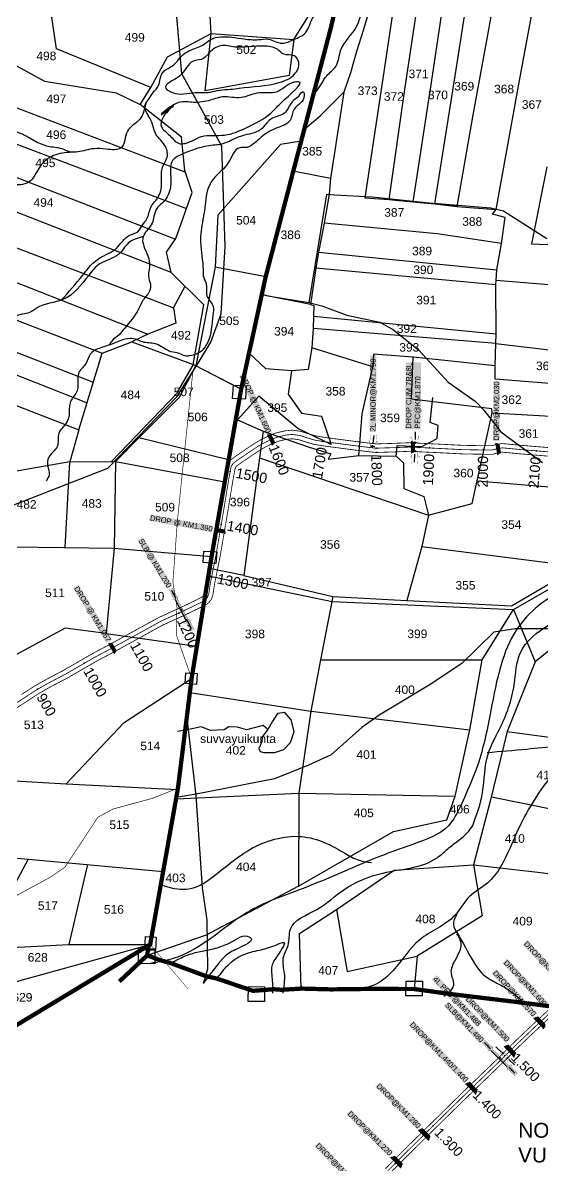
# Model space of a CAD drawing. Header units: inches. Extents: x 201585 to 225365, y 1598878 to 1613111.
# Drawn here: x 204863 to 205832, y 1600021 to 1602153 of the extents above; entities that cross this region are included whole.
import ezdxf
from ezdxf.enums import TextEntityAlignment as Align

# ---------------------------------------------------------------- set-up
doc = ezdxf.new("R2010")
doc.units = ezdxf.units.IN
doc.header["$LTSCALE"] = 15
doc.header["$MEASUREMENT"] = 0
for name, pattern in [('ACAD_ISO02W100', [15, 12, -3]), ('DASHED2', [0.375, 0.25, -0.125]), ('HIDDEN2', [0.1875, 0.125, -0.0625])]:
    doc.linetypes.add(name, pattern=pattern)
for name, color, linetype in [('BOUNDRY STONES', 240, 'Continuous'), ('CANAL1', 7, 'Continuous'), ('CSMark', 72, 'Continuous'), ('PLOTS', 7, 'Continuous'), ('PLOTS NO', 7, 'Continuous'), ('ROADS', 1, 'Continuous'), ('STREAMS', 4, 'Continuous'), ('STRUCTURE', 5, 'Continuous'), ('TEXT', 1, 'Continuous'), ('text2', 7, 'Continuous'), ('VILLAGE BOUNDARY STONES', 1, 'Continuous'), ('VILLAGE BOUNDRY', 5, 'Continuous')]:
    doc.layers.add(name, color=color, linetype=linetype)
doc.styles.get("Standard").update_dxf_attribs({"font": 'arial.ttf'})
doc.dimstyles.get("Standard").update_dxf_attribs({"dimtxt": 0.18, "dimasz": 0.18, "dimexe": 0.18, "dimexo": 0.0625, "dimgap": 0.09, "dimtad": 0, "dimtih": 1, "dimtoh": 1, "dimdec": 4, "dimzin": 0, "dimdsep": 46, "dimtxsty": 'Standard', "dimcen": 0.09, "dimadec": 0, "dimazin": 0, "dimtfac": 1, "dimtdec": 4, "dimtofl": 0, "dimtmove": 0, "dimatfit": 3, "dimfxl": 1, "dimtolj": 1, "dimtzin": 0, "dimarcsym": 0})

# ---------------------------------------------------------------- blocks, each defined once
blk = doc.blocks.new('DROP')
h = blk.add_hatch()
h.set_pattern_fill('ANSI31', color=1, scale=10, angle=45)
h.set_pattern_definition([(90, (-324.4107, -25.7687), (-1.25, 0), [])])
h.paths.add_polyline_path([(-9.9, -4.3), (-13.8, 4.1), (13.8, 4.1), (10.2, -4.3)])
at = {"layer": 'STRUCTURE', "color": 5, "const_width": 0.49}
blk.add_lwpolyline([(-9.9, -4.3), (-13.8, 4.1), (13.8, 4.1), (10.2, -4.3), (-9.9, -4.3)], dxfattribs=at)
at = {"layer": 'STRUCTURE', "color": 5}
blk.add_circle((0, 0), 1.33, dxfattribs=at)
blk = doc.blocks.new('OT')
at = {"layer": 'STRUCTURE', "color": 190}
for points, const_width in [([(769775.2, 1706601.8), (769775.2, 1706597.8), (769769.2, 1706593.8), (769761.8, 1706593.8), (769754.4, 1706593.8), (769748.4, 1706597.8), (769748.4, 1706601.8)], 0.5), ([(769751.4, 1706595.8), (769729.4, 1706595.8)], 0.5), ([(769751.4, 1706579), (769729.4, 1706579)], 0.5), ([(769748.4, 1706573), (769748.4, 1706577), (769754.4, 1706581), (769761.8, 1706581), (769761.8, 1706581), (769761.8, 1706581), (769769.2, 1706581), (769775.2, 1706577), (769775.2, 1706573)], 0.5), ([(769761.8, 1706593.8), (769761.8, 1706581)], 2.5)]:
    blk.add_lwpolyline(points, dxfattribs=dict(at, const_width=const_width))
at = {"layer": 'STRUCTURE', "color": 0}
blk.add_circle((769761.8, 1706587.4), 1.87, dxfattribs=at)
blk.add_leader([(769732.6, 1706587.4), (769753.8, 1706587.4)], dimstyle='Standard', override={"dimasz": 10, "dimgap": 0.09, "dimtad": 0}, dxfattribs=at)
blk = doc.blocks.new('SLB')
at = {"layer": 'STRUCTURE'}
h = blk.add_hatch(dxfattribs=at)
h.set_pattern_fill('DOTS', color=6, scale=20, angle=320.3722, style=0)
h.set_pattern_definition([(320.372247934, (-159.4327, -72.9564), (1.2786241598, 0.5641323054), [0, -1.25])])
h.paths.add_polyline_path([(769699.5, 1706871.1), (769699.5, 1706861.1), (769729.1, 1706861.1), (769732.1, 1706863.1), (769792.1, 1706863.1), (769795.1, 1706861.1), (769824.7, 1706861.1), (769824.7, 1706871.1), (769795.1, 1706871.1), (769792.1, 1706869.1), (769732.1, 1706869.1), (769729.1, 1706871.1)])
at = {"layer": 'STRUCTURE', "color": 6, "const_width": 0.628}
for points in [[(769726.1, 1706877.1), (769726.1, 1706873.1), (769732.1, 1706869.1), (769792.1, 1706869.1), (769798.1, 1706873.1), (769798.1, 1706877.1)], [(769726.1, 1706855.1), (769726.1, 1706859.1), (769732.1, 1706863.1), (769792.1, 1706863.1), (769798.1, 1706859.1), (769798.1, 1706855.1)]]:
    blk.add_lwpolyline(points, dxfattribs=at)
at = {"layer": 'STRUCTURE', "color": 6, "linetype": 'ACAD_ISO02W100', "ltscale": 0.5, "const_width": 0.5}
for points in [[(769699.5, 1706871.1), (769729.1, 1706871.1)], [(769699.5, 1706861.1), (769729.1, 1706861.1)], [(769795.1, 1706871.1), (769824.7, 1706871.1)], [(769795.1, 1706861.1), (769824.7, 1706861.1)]]:
    blk.add_lwpolyline(points, dxfattribs=at)
at = {"layer": 'STRUCTURE', "color": 6}
blk.add_lwpolyline([(769732.1, 1706863.1), (769792.1, 1706863.1)], dxfattribs=at)
blk.add_lwpolyline([(769732.1, 1706863.1), (769792.1, 1706863.1)], dxfattribs=at)
at = {"layer": 'STRUCTURE', "color": 0}
blk.add_circle((769762.1, 1706866.1), 1.24, dxfattribs=at)
for points in [[(769703.8, 1706866), (769726.7, 1706866)], [(769818.6, 1706865.8), (769795.7, 1706865.8)]]:
    blk.add_leader(points, dimstyle='Standard', override={"dimasz": 10, "dimgap": 0.09, "dimtad": 0}, dxfattribs=at)
blk = doc.blocks.new('1INLET')
at = {"layer": 'STRUCTURE', "color": 190}
for points, const_width in [([(9.4, 10.1), (9.4, 7.3), (5.2, 4.5), (0, 4.5), (0, 4.5), (0, 4.5), (-5.2, 4.5), (-9.4, 7.3), (-9.4, 10.1)], 0.35), ([(0, -4.5), (0, 4.5)], 1.75), ([(7.3, 5.9), (22.7, 5.9)], 0.35), ([(-9.4, -10.1), (-9.4, -7.3), (-5.2, -4.5), (0, -4.5), (5.2, -4.5), (9.4, -7.3), (9.4, -10.1)], 0.35), ([(7.3, -5.9), (22.7, -5.9)], 0.35)]:
    blk.add_lwpolyline(points, dxfattribs=dict(at, const_width=const_width))
at = {"layer": 'STRUCTURE', "color": 0}
blk.add_circle((0, 0), 1.31, dxfattribs=at)
blk.add_leader([(26, 0.1), (5.6, 0)], dimstyle='Standard', override={"dimasz": 8, "dimgap": 0.09, "dimtad": 0}, dxfattribs=at)
blk = doc.blocks.new('1SLB')
at = {"layer": 'STRUCTURE'}
h = blk.add_hatch(dxfattribs=at)
h.set_pattern_fill('DOTS', color=6, scale=14, angle=320.3722, style=0)
h.set_pattern_definition([(320.372247934, (-538945.0768, -1194857.3203), (0.89503691186, 0.39489261377), [0, -0.875])])
h.paths.add_polyline_path([(-43.8, 3.5), (-43.8, -3.5), (-23.1, -3.5), (-21, -2.1), (21, -2.1), (23.1, -3.5), (43.8, -3.5), (43.8, 3.5), (23.1, 3.5), (21, 2.1), (-21, 2.1), (-23.1, 3.5)])
at = {"layer": 'STRUCTURE', "color": 6, "linetype": 'ACAD_ISO02W100', "ltscale": 0.5, "const_width": 0.35}
for points in [[(-43.8, 3.5), (-23.1, 3.5)], [(23.1, 3.5), (43.8, 3.5)], [(-43.8, -3.5), (-23.1, -3.5)], [(23.1, -3.5), (43.8, -3.5)]]:
    blk.add_lwpolyline(points, dxfattribs=at)
at = {"layer": 'STRUCTURE', "color": 6, "const_width": 0.44}
for points in [[(-25.2, 7.7), (-25.2, 4.9), (-21, 2.1), (21, 2.1), (25.2, 4.9), (25.2, 7.7)], [(-25.2, -7.7), (-25.2, -4.9), (-21, -2.1), (21, -2.1), (25.2, -4.9), (25.2, -7.7)]]:
    blk.add_lwpolyline(points, dxfattribs=at)
at = {"layer": 'STRUCTURE', "color": 6}
blk.add_lwpolyline([(-21, -2.1), (21, -2.1)], dxfattribs=at)
blk.add_lwpolyline([(-21, -2.1), (21, -2.1)], dxfattribs=at)
at = {"layer": 'STRUCTURE', "color": 0}
blk.add_circle((0, 0), 0.871, dxfattribs=at)
for points in [[(-40.8, 0), (-24.8, 0)], [(39.6, -0.2), (23.5, -0.2)]]:
    blk.add_leader(points, dimstyle='Standard', override={"dimasz": 10, "dimgap": 0.09, "dimtad": 0}, dxfattribs=at)

msp = doc.modelspace()

# ---------------------------------------------------------------- linework, layer by layer
at = {"layer": 'BOUNDRY STONES'}
for points in [[(205078.5, 1600424.9), (205108.9, 1600424.7), (205108.7, 1600397.2), (205078.2, 1600397.4)], [(205577.7, 1600364.9), (205608.2, 1600364.7), (205608, 1600337.2), (205577.5, 1600337.4)], [(205283.5, 1600354.5), (205313.9, 1600354.3), (205313.7, 1600326.8), (205283.3, 1600327)]]:
    msp.add_lwpolyline(points, close=True, dxfattribs=at)
at = {"layer": 'CANAL1', "color": 1, "linetype": 'HIDDEN2', "ltscale": 4, "const_width": 1.5}
for points in [[(204829.7, 1600870.5), (204864.5, 1600892.8), (204886.5, 1600907.2), (204894.9, 1600912.1), (204913.3, 1600922.4), (204942.1, 1600937.5), (204968.9, 1600953), (204997.7, 1600969.6), (205026.6, 1600984.8), (205081.9, 1601015.3), (205120.2, 1601036.4), (205157.4, 1601053.3), (205184.9, 1601066.3), (205194.8, 1601071.4), (205202.7, 1601075.6), (205207, 1601080.4), (205209.6, 1601087.7), (205212.5, 1601107), (205223.2, 1601160.4), (205238.1, 1601247.7), (205246.9, 1601301.5), (205250.2, 1601319), (205251.7, 1601325.9), (205254.8, 1601330.7), (205262.8, 1601336.8), (205284.4, 1601351.5), (205300.8, 1601362.3), (205312.2, 1601369), (205325.3, 1601375.1), (205338, 1601380.2), (205353.3, 1601383.8), (205364.9, 1601385), (205379.5, 1601383.1), (205391.8, 1601379), (205408.1, 1601374.2), (205426.5, 1601371.3), (205485.1, 1601363.6), (205511.9, 1601360.4), (205521.7, 1601359.3), (205538.8, 1601359.9), (205556.7, 1601360.4), (205584.2, 1601361.5), (205640.3, 1601358.8), (205684.4, 1601356.6), (205727.8, 1601355.9), (205738.5, 1601356), (205749.1, 1601358.6), (205757.3, 1601360), (205790, 1601356.9), (205903.6, 1601347.5)], [(205543.7, 1600010.7), (205577, 1600044.2), (205615.7, 1600082.3), (205689.3, 1600154.5), (205742.6, 1600205.8), (205756.1, 1600218.9), (205786.5, 1600249.1), (205821.9, 1600282.7), (205856.7, 1600314.9)]]:
    msp.add_lwpolyline(points, dxfattribs=at)
at = {"layer": 'CANAL1', "color": 200, "const_width": 1.5}
for points in [[(204860.1, 1600899.5), (204882.3, 1600914), (204891, 1600919.1), (204909.5, 1600929.4), (204938.2, 1600944.5), (204964.9, 1600959.9), (204993.8, 1600976.6), (205022.8, 1600991.9), (205078.1, 1601022.4), (205116.6, 1601043.5), (205154.1, 1601060.5), (205181.3, 1601073.5), (205191.1, 1601078.5), (205197.7, 1601082), (205200, 1601084.6), (205201.8, 1601089.7), (205204.7, 1601108.4), (205215.4, 1601161.8), (205230.2, 1601249.1), (205239.1, 1601302.9), (205242.4, 1601320.6), (205244.2, 1601329), (205248.9, 1601336.2), (205258.1, 1601343.2), (205279.9, 1601358.2), (205296.6, 1601369.1), (205308.5, 1601376.1), (205322.1, 1601382.5), (205335.6, 1601387.9), (205352, 1601391.7), (205365, 1601393), (205381.2, 1601390.9), (205394.1, 1601386.6), (205409.9, 1601382.1), (205427.6, 1601379.2), (205486.1, 1601371.5), (205512.9, 1601368.3), (205522, 1601367.3), (205538.5, 1601367.8), (205556.4, 1601368.4), (205584.2, 1601369.5), (205640.7, 1601366.8), (205684.7, 1601364.6), (205727.9, 1601363.9), (205737.5, 1601364), (205747.5, 1601366.5), (205757, 1601368), (205790.7, 1601364.8), (205904.2, 1601355.5)], [(204833.8, 1600863.6), (204868.8, 1600886), (204890.7, 1600900.4), (204898.9, 1600905.2), (204917.1, 1600915.4), (204945.9, 1600930.5), (204972.9, 1600946.1), (205001.6, 1600962.6), (205030.4, 1600977.8), (205085.8, 1601008.3), (205123.8, 1601029.2), (205160.8, 1601046), (205188.4, 1601059.2), (205198.5, 1601064.4), (205207.7, 1601069.2), (205214, 1601076.3), (205217.4, 1601085.7), (205220.4, 1601105.6), (205231.1, 1601158.9), (205246, 1601246.4), (205254.8, 1601300.1), (205258, 1601317.4), (205259.2, 1601322.7), (205260.8, 1601325.2), (205267.5, 1601330.3), (205288.9, 1601344.9), (205305, 1601355.5), (205316, 1601361.9), (205328.5, 1601367.8), (205340.4, 1601372.6), (205354.7, 1601375.9), (205364.8, 1601376.9), (205377.7, 1601375.2), (205389.4, 1601371.3), (205406.4, 1601366.4), (205425.3, 1601363.4), (205484.1, 1601355.6), (205511, 1601352.4), (205521.4, 1601351.3), (205539, 1601351.9), (205557, 1601352.4), (205584.2, 1601353.5), (205639.9, 1601350.9), (205684.1, 1601348.6), (205727.8, 1601347.9), (205739.5, 1601348), (205750.7, 1601350.8), (205757.5, 1601351.9), (205789.3, 1601348.9), (205903.1, 1601339.6)], [(205539.5, 1600014.9), (205572.8, 1600048.5), (205611.5, 1600086.5), (205685.1, 1600158.8), (205738.5, 1600210.1), (205751.9, 1600223.2), (205782.3, 1600253.4), (205817.8, 1600287), (205852.6, 1600319.3)], [(205548, 1600006.5), (205581.3, 1600039.9), (205619.9, 1600078), (205693.5, 1600150.2), (205746.8, 1600201.5), (205760.3, 1600214.6), (205790.7, 1600244.8), (205826, 1600278.3), (205860.8, 1600310.6)]]:
    msp.add_lwpolyline(points, dxfattribs=at)
at = {"layer": 'PLOTS'}
for points in [[(206204, 1602769.4), (206235.4, 1602758.8), (206197.5, 1602646.6), (206154.1, 1602521.2), (206141.1, 1602481.3), (206119.7, 1602416.5), (206080.1, 1602316.4), (205919.9, 1602314.3), (205834.3, 1602273.6), (205781.7, 1602242.7), (205749.2, 1602239.3), (205695.9, 1602226.1), (205654, 1602238.3), (205605, 1602223.5), (205559.5, 1602216.4), (205515.6, 1602200.4), (205498.1, 1602140.9), (205485.1, 1602099.6), (205473.8, 1602059.6), (205461.7, 1602023.9), (205437, 1601862.7), (205367.3, 1601876.3)], [(204707.3, 1602284.2), (204702.2, 1602258.3), (204754.3, 1602248.4), (204767.7, 1602118.3), (204902.8, 1602044.3), (205036.7, 1602022.8), (205081.8, 1602000.8), (205101.7, 1602032.3), (204925.2, 1602104.4), (204907.7, 1602226.8)], [(205214.4, 1602133.2), (205368.2, 1602122.1), (205470.6, 1602285.2)], [(204702.2, 1602258.3), (204563, 1601827.7), (204447, 1601860.6), (204392.2, 1601613.4), (204488.6, 1601579.7), (204559.5, 1601553.1), (204764.9, 1601471.7), (204967.4, 1601393.3), (205011, 1601536.7), (205065.8, 1601557.8), (205182.4, 1601514.6), (205270.1, 1601469.7)], [(205654, 1602238.3), (205624.6, 1602041.6), (205590.6, 1601819.1), (205546, 1601823.6), (205590.6, 1601819.1), (205631.3, 1601815.1), (205671.2, 1602066.1), (205695.9, 1602226.1)], [(205559.5, 1602216.4), (205532.4, 1602037.1), (205500.7, 1601826.8), (205546, 1601823.6), (205575.9, 1602032.9), (205605, 1602223.5)], [(205746.2, 1602221.4), (205731.5, 1602140.8), (205701.7, 1601977.5), (205672.5, 1601810.7), (205631.3, 1601815.1), (205672.5, 1601810.7), (205745.8, 1601805), (205787, 1602031.9), (205823.1, 1602226.9)], [(205101.7, 1602032.3), (205132.3, 1602089.8), (205214.4, 1602133.2), (205211, 1602187.7)], [(205368.2, 1602122.1), (205359.4, 1602054.7), (205202.6, 1602026.1), (205214.4, 1602133.2)], [(205165.6, 1601874.7), (204642.4, 1602073.5)], [(205387.6, 1601954), (205417.9, 1601980.5), (205461.7, 1602023.9)], [(204622.8, 1602012.9), (205168.2, 1601806.6)], [(205270.1, 1601469.7), (205180.5, 1601515.3), (205200.7, 1601626.9), (205139.6, 1601687.1), (205130.9, 1601725), (205148.4, 1601750.6), (205178.9, 1601836.5), (205164.7, 1601877.4), (205158.8, 1601940.1), (205081.8, 1602000.8)], [(204605.6, 1601959.6), (205147.7, 1601749.6)], [(205382, 1601932.3), (205343.3, 1601926), (205226.5, 1601794), (205221.3, 1601698), (205185.3, 1601513.2)], [(205139.6, 1601687.1), (204587.2, 1601902.7)], [(205840.4, 1601884.5), (205812.1, 1601740.7), (205916.6, 1601736.3)], [(205437, 1601862.7), (205434, 1601833.2), (205425.2, 1601779), (205414.1, 1601725.4), (205409.7, 1601695.6), (205399.6, 1601627.2), (205308.4, 1601645.5)], [(204567.3, 1601841.2), (205143.9, 1601621.5), (205148.2, 1601592.9), (205096.1, 1601572)], [(204440.1, 1601829.7), (205096.1, 1601572), (205065.8, 1601557.8)], [(205908.4, 1601474.9), (205744.3, 1601487.9), (205743.8, 1601512.9), (205745.5, 1601554.5), (205745.7, 1601572.5), (205745, 1601664), (205745.7, 1601673), (205747.3, 1601692.4), (205756, 1601741.3), (205762.7, 1601789.8), (205739.1, 1601796.2), (205745.8, 1601805)], [(205756, 1601741.3), (205635.5, 1601759.6), (205425.2, 1601779)], [(204425.2, 1601762.4), (205011, 1601536.7)], [(205414.1, 1601725.4), (205747.3, 1601692.4)], [(204994.4, 1601482), (204413.3, 1601708.6)], [(205221.3, 1601698), (205315.9, 1601679.7)], [(205745, 1601664), (205409.7, 1601695.6)], [(204405.2, 1601671.9), (204982.8, 1601443.9)], [(205143.9, 1601621.5), (205165.6, 1601661.5)], [(205745.7, 1601673), (205950, 1601656.4)], [(205399.6, 1601627.2), (205405.4, 1601625.9), (205405.3, 1601605.7), (205404.7, 1601582.8), (205402.2, 1601546.9), (205395.1, 1601505.9), (205364.9, 1601503.9), (205315.9, 1601507.6), (205284.7, 1601536.8)], [(205405.3, 1601605.7), (205745.7, 1601572.5)], [(205745.5, 1601554.5), (205404.7, 1601582.8)], [(205745.5, 1601554.5), (205913, 1601534.7)], [(205263.3, 1601412.5), (205310.9, 1601391.2), (205395, 1601361.9), (205437.4, 1601349), (205432.5, 1601338.9), (205489.4, 1601345.6), (205495.9, 1601423.2), (205515.7, 1601510.9), (205402.2, 1601546.9)], [(205619.5, 1601234.2), (205701.1, 1601256.3), (205710.4, 1601298.5), (205738.5, 1601425.2), (205737.8, 1601432.9), (205623.5, 1601446.2), (205588.1, 1601450.6), (205590.8, 1601529.4), (205517.2, 1601534.8), (205515.7, 1601510.9)], [(205180.5, 1601515.3), (205153.2, 1601468.5), (205150, 1601461.1), (205028.3, 1601334.6)], [(205079.2, 1601378.4), (205154.9, 1601454.6), (205185.3, 1601513.2)], [(205743.8, 1601512.9), (205590.8, 1601529.4)], [(205363.8, 1601503.5), (205357.5, 1601460.1), (205382.9, 1601424.7), (205420, 1601419), (205438.1, 1601366.3), (205376.1, 1601396.1), (205303.1, 1601456.4), (205263.3, 1601412.5), (205260.1, 1601413.3)], [(205559.4, 1601344.2), (205561, 1601364.3), (205607.4, 1601362.6), (205636, 1601377.6), (205637.6, 1601401.9), (205623, 1601407.5), (205627.6, 1601453.9)], [(205738.5, 1601425.2), (205902.5, 1601415.7)], [(204967.4, 1601393.3), (204950.1, 1601333.8), (205035.4, 1601334.7), (205239.5, 1601296.8)], [(205310.9, 1601391.2), (205304.3, 1601341.4), (205275.2, 1601121.9), (205441.1, 1601082.3), (205579.3, 1601075.1), (205774.2, 1601065.1), (205899.9, 1601138.5), (206041.1, 1601215.6), (206058.1, 1601223.1)], [(205246.7, 1601337.3), (205079.2, 1601378.4), (205035.4, 1601334.7)], [(205304.3, 1601341.4), (205619.5, 1601234.2), (205607.3, 1601176), (205579.3, 1601075.1)], [(205489.4, 1601345.6), (205559.4, 1601344.2), (205573.2, 1601332.3), (205573.5, 1601283.8), (205610.9, 1601268.9), (205619.5, 1601234.2)], [(204950.1, 1601333.8), (204783.2, 1601304.9)], [(204941.7, 1601174.1), (204950.1, 1601333.8)], [(205035.4, 1601334.7), (205033.1, 1601172.7), (205018.2, 1601013.7), (205187.4, 1600989.8)], [(205710.4, 1601298.5), (205882, 1601283.8)], [(204791.4, 1601181.2), (204845.4, 1601175.5), (205032.2, 1601172.7), (205214.8, 1601157.2)], [(205607.3, 1601176), (205899.9, 1601138.5)], [(205275.2, 1601121.9), (205211.1, 1601134.5)], [(206174.8, 1601143), (206149.8, 1601088.1), (205987.9, 1601097), (205818.8, 1600960.5)], [(205148.5, 1600704.8), (205377.4, 1600715.5), (205669.2, 1600709.7), (205696.6, 1600833.6), (205719.7, 1600964.6), (205778.4, 1601058.1), (205896.7, 1601126.3)], [(205208.9, 1601121.2), (205439.7, 1601073.5), (205778.4, 1601058.1)], [(205441.1, 1601082.3), (205418.3, 1600964.2), (205399.9, 1600868.7), (205377.4, 1600715.5), (205377, 1600542.1), (205205, 1600450.2), (205094.7, 1600412.8)], [(205778.4, 1601058.1), (205818.8, 1600960.5), (205766.7, 1600830.3), (205734.6, 1600700.8), (205703.4, 1600581.7), (205720, 1600486.4), (205598.5, 1600411.5), (205592.8, 1600350)], [(205018.2, 1601013.7), (204941.7, 1601023.2), (204790.4, 1600942.2), (204648.8, 1600906.7)], [(205418.3, 1600964.2), (205719.7, 1600964.6)], [(204943.6, 1600733), (205052, 1600847.1), (205177.6, 1600929.6)], [(205174.3, 1600903.5), (205399.9, 1600868.7), (205696.6, 1600833.6)], [(205766.7, 1600830.3), (205993.2, 1600799.9), (206147.5, 1600799.4), (206420.1, 1600802.9), (206707.6, 1600855.6)], [(204650.4, 1600610.2), (204703.9, 1600787.1), (204823.4, 1600758), (204826.1, 1600739.9), (204943.6, 1600733), (205151.6, 1600722.5)], [(205377, 1600542.1), (205554.4, 1600643.8), (205653.7, 1600665.6), (205669.2, 1600709.7)], [(205737.1, 1600708.7), (205857.3, 1600684.6), (205994.9, 1600656.7), (206275.8, 1600633.9), (206389.4, 1600633.5), (206499.9, 1600635.2), (206604.8, 1600647), (206586.2, 1600583.2), (206650.1, 1600548.2)], [(204757.1, 1600603), (205124.5, 1600569.4)], [(204872.8, 1600592.4), (204782.5, 1600424.3)], [(204983.6, 1600582.3), (204948.4, 1600433.3)], [(205381.9, 1600350.8), (205379.1, 1600453.4), (205448.1, 1600498.4), (205555.4, 1600571.6), (205703.4, 1600581.7), (205834.1, 1600567.1), (205951.1, 1600548.3), (205938.8, 1600431.2), (205921.2, 1600308.1)], [(205448.1, 1600498.4), (205468.1, 1600382.4), (205598.5, 1600411.5)], [(204287.6, 1600409.3), (204445.5, 1600415.2), (204782.5, 1600424.3), (204948.4, 1600433.3), (205100.3, 1600433.1)], [(204775.9, 1600343.8), (205100.3, 1600433.1)]]:
    msp.add_lwpolyline(points, dxfattribs=at)
at = {"layer": 'ROADS'}
for points in [[(202536.5, 1601156.6), (202838.9, 1601129.9), (202891.2, 1601115), (203330.5, 1601091.6), (203400.5, 1601097.6), (203505, 1601093.4), (203669.9, 1601104.2), (203779.4, 1601126.1), (203802.1, 1601130.7), (203904.9, 1601132.5), (204132.2, 1601122.4), (204453.1, 1601113), (204643.6, 1601146.1), (204788.1, 1601231.1), (205021.4, 1601322.3), (205150.1, 1601455.4), (205189.7, 1601518.3), (205213.7, 1601557.2), (205232.5, 1601610), (205240.4, 1601735.5), (205234.2, 1601923), (205199.8, 1601984.9), (205159.6, 1602058.2), (205147.6, 1602192.7)], [(205840.6, 1601749.8), (205759.5, 1601801.9), (205735.9, 1601807.1), (205621.1, 1601816.8), (205514.6, 1601827.6), (205444.5, 1601831.4), (205429.4, 1601832.5), (205396.1, 1601631.1)], [(205308.8, 1601647.1), (205319.6, 1601643.9), (205396.1, 1601631.1), (205420.5, 1601625.2), (205467.2, 1601607.9), (205529.1, 1601594.4), (205554.6, 1601580), (205601.9, 1601542.4), (205656.4, 1601482.4), (205706.5, 1601447), (205723.1, 1601430.4), (205754.5, 1601389.6), (205832.5, 1601332.5)], [(206533.5, 1600944), (206488.1, 1600941.9), (206459.8, 1600953.1), (206234.3, 1600974.2), (206168.7, 1600985.2), (206159.3, 1600997.7), (206108.5, 1601003.5), (205967.3, 1601013.1), (205839.9, 1601022), (205781.1, 1601022), (205741.7, 1601015.8), (205682, 1600957.5), (205620.9, 1600917.2), (205527.4, 1600861.1), (205495.3, 1600838), (205437.9, 1600787), (205395.9, 1600767.9), (205332, 1600742), (205185.8, 1600713.7), (205148.9, 1600707.3)], [(205168.4, 1600856), (205185.3, 1600711.2), (205197.2, 1600539.1), (205205.8, 1600478.2), (205207.1, 1600387.2), (205199.9, 1600361.8)]]:
    msp.add_lwpolyline(points, dxfattribs=at)
at = {"layer": 'ROADS', "const_width": 1.19}
for points in [[(205179.9, 1601502.7), (205151.1, 1601224.2), (205142.7, 1601109.3), (205150.2, 1601063.2), (205148.9, 1601011.5), (205177.6, 1600929.6)], [(204163.5, 1600300.4), (204279.6, 1600338.7), (204370.6, 1600386), (204407.1, 1600419.9), (204516.7, 1600433.9), (204563.8, 1600439.9), (204608.7, 1600453.8), (204658.1, 1600479), (204688.3, 1600487.6), (204774.7, 1600499.2), (204830.2, 1600513.2), (204915.6, 1600559.6), (204941.5, 1600577.6), (205002.8, 1600670.7), (205031.3, 1600686), (205104.5, 1600705.9), (205152.1, 1600724.8)]]:
    msp.add_lwpolyline(points, dxfattribs=at)
at = {"layer": 'STREAMS'}
for points in [[(205308.5, 1600811.6), (205302.8, 1600798.9), (205305.3, 1600793.2), (205312.1, 1600791.7), (205332.6, 1600791.7), (205349.8, 1600797.3), (205361.9, 1600810.2), (205369.2, 1600830.8), (205363.3, 1600852.3), (205351.8, 1600866.3), (205337.8, 1600863.9), (205327.8, 1600848.4), (205319.8, 1600834.5), (205309.5, 1600820.8), (205308.5, 1600811.6)], [(205319.8, 1600834.5), (205311.1, 1600841.6), (205280, 1600834), (205263.1, 1600838.8), (205246.9, 1600839.5), (205238.2, 1600834), (205212.6, 1600832.6), (205195.6, 1600839.2), (205166.7, 1600832.9), (205151.5, 1600830.9)]]:
    msp.add_lwpolyline(points, dxfattribs=at)
for points, knots in [([(205405.1, 1602020.8), (205406.8, 1602022), (205417.1, 1602030.9), (205424.7, 1602053.5), (205451.8, 1602071.8), (205453.1, 1602111.3), (205494.7, 1602144.9), (205496.4, 1602204.4), (205544.4, 1602240.7), (205605.1, 1602245.6), (205676.8, 1602244), (205746.5, 1602255.4), (205804.7, 1602283.4), (205857, 1602303.1), (205902.6, 1602347.2), (205972.1, 1602353.6), (206039.5, 1602378.4), (206096.7, 1602382.3), (206140.7, 1602397.3), (206160.1, 1602443.7), (206166.4, 1602496.6), (206182.6, 1602549.2), (206192.2, 1602607.8), (206263.8, 1602619.5), (206330.7, 1602618.2), (206401.1, 1602609.3), (206475.7, 1602631.7), (206536, 1602624.6), (206608.1, 1602620.6), (206660.4, 1602672.9), (206666.7, 1602769.6), (206782.8, 1602786.9), (206841.6, 1602865.8), (206885.6, 1602964.3), (206975.7, 1602987.4), (207075.3, 1603043), (207195.3, 1603000.5), (207323.7, 1602989.3), (207407.3, 1602960.2), (207479.2, 1602930.2), (207456.4, 1602841.3), (207420.6, 1602770.1), (207414.6, 1602687.9), (207360, 1602626.8), (207250.6, 1602649.1), (207137.8, 1602652.9), (206990.5, 1602686.4), (206928.4, 1602590.6), (206842.4, 1602563.2), (206837.1, 1602497), (206822.6, 1602452.7), (206818.7, 1602416.3), (206812.7, 1602363.4), (206718.9, 1602334.9), (206639.4, 1602293.1), (206561.3, 1602254.8), (206510.4, 1602208.9), (206498.9, 1602119.8), (206471, 1602041.9), (206444.1, 1601963), (206451.4, 1601915.5), (206425.3, 1601878.2), (206378.6, 1601862.6), (206315.9, 1601869.8), (206259.7, 1601831.2), (206226.2, 1601780.1), (206179.4, 1601746.2), (206147.1, 1601688.7), (206078.7, 1601668), (206013.9, 1601630.2), (205958.8, 1601602.1), (205932.4, 1601564.7), (205925.7, 1601543), (205916, 1601510.6), (205882.8, 1601534.5), (205877.9, 1601515.7), (205875.9, 1601507.6)], [67.924069, 67.924069, 67.924069, 67.924069, 84.280917, 174.74873, 234.982302, 316.599832, 445.262259, 609.079715, 724.29822, 863.746027, 1062.014172, 1270.541591, 1387.781869, 1550.430334, 1690.684647, 1848.982297, 2059.479678, 2232.851487, 2283.467637, 2399.958627, 2575.421756, 2694.503273, 2825.174294, 2975.155576, 3167.026533, 3356.917512, 3497.578636, 3747.723747, 3811.385313, 4036.653137, 4211.330922, 4477.044423, 4764.327968, 4938.075265, 5264.356787, 5407.07892, 5787.473687, 6138.850524, 6386.87131, 6479.301235, 6674.148024, 6926.376782, 7134.828337, 7271.031554, 7486.65042, 7892.613012, 8202.217036, 8483.355739, 8670.99873, 8806.078015, 8940.06261, 9030.170699, 9083.671593, 9329.770698, 9634.394988, 9811.008315, 9986.195507, 10120.709067, 10470.871634, 10619.288974, 10745.66474, 10811.781252, 10946.369871, 11093.587643, 11280.000407, 11420.002193, 11556.21006, 11710.887697, 11896.504353, 12067.80119, 12286.624883, 12352.741394, 12401.305001, 12471.280516, 12538.7661, 12590.016864, 12590.016864, 12590.016864, 12590.016864]), ([(205129.4, 1602031.4), (205125.3, 1602038.5), (205164.6, 1602051.9), (205171.3, 1602084), (205199.9, 1602083.7), (205212, 1602100.3), (205231.6, 1602114.8), (205261.2, 1602105.4), (205289.4, 1602109.4), (205316.1, 1602110.5), (205337.2, 1602107), (205349.7, 1602090.6), (205369.2, 1602096.3), (205381.7, 1602076.4), (205369.7, 1602052), (205327.5, 1602035.2), (205285.8, 1602034.1), (205248.8, 1602028.6), (205230.4, 1602028.8), (205208, 1602021.4), (205183.3, 1602024.7), (205158.5, 1602018.8), (205141.6, 1602022.3), (205130.8, 1602028.9), (205129.4, 1602031.4)], [0, 0, 0, 0, 85.487139, 181.207562, 231.079573, 268.404802, 331.770771, 399.61643, 487.011146, 546.226902, 604.350075, 639.200126, 688.283495, 727.881117, 786.094467, 867.969815, 1058.20613, 1101.196511, 1151.164224, 1196.351798, 1277.10466, 1335.691346, 1383.289647, 1413.011176, 1413.011176, 1413.011176, 1413.011176]), ([(205121.4, 1601982), (205117.6, 1601980.3), (205150.2, 1602010.2), (205177.5, 1602003.3), (205208.2, 1602005.9), (205237.2, 1602018.7), (205269.3, 1602009), (205300.8, 1602026.5), (205339.4, 1602017.4), (205357.7, 1602041.2), (205394.6, 1602046.1), (205344.4, 1602006.4), (205322.1, 1601978.3), (205282, 1601958.3), (205240.1, 1601939.3), (205197.7, 1601947.1), (205173.5, 1601928.4), (205149.5, 1601926.4), (205138.2, 1601944), (205118.4, 1601956.6), (205121.4, 1601980.7), (205161.4, 1602011.9), (205124.6, 1601983.5), (205121.4, 1601982)], [0, 0, 0, 0, 86.740264, 158.825379, 239.569277, 307.832487, 394.819016, 472.187356, 568.448234, 658.275927, 680.317022, 808.52693, 880.468502, 1012.898891, 1119.708478, 1228.89047, 1312.565654, 1340.946843, 1398.090416, 1455.105288, 1501.589293, 1575.895754, 1648.086335, 1648.086335, 1648.086335, 1648.086335]), ([(205120.2, 1600545.2), (205128.5, 1600541.9), (205150.3, 1600534.6), (205184.1, 1600536.5), (205231.3, 1600568.2), (205285.8, 1600619.8), (205371.3, 1600642.4), (205429.5, 1600623.3), (205461.4, 1600604.7), (205487.5, 1600589.1), (205505.2, 1600587), (205513, 1600586.1)], [11.47411, 11.47411, 11.47411, 11.47411, 38.183264, 80.41859, 106.602834, 206.69404, 305.693438, 350.762094, 387.006859, 416.904475, 440.141996, 440.141996, 440.141996, 440.141996])]:
    msp.add_open_spline(points, degree=3, knots=knots, dxfattribs=at)
for points in [[(205092.1, 1602002.7), (205080.2, 1601972.8), (205058, 1601951), (205046.3, 1601920.1), (205018, 1601917.3), (204995.2, 1601918.2), (204965.2, 1601912.2), (204950.1, 1601912.4), (204939.1, 1601917), (204912.3, 1601922), (204892.6, 1601928.5), (204868.8, 1601941.7), (204859.4, 1601946.3), (204826.8, 1601956.7), (204812.7, 1601968.7), (204814.9, 1601988.8), (204821.3, 1602018.8), (204806.5, 1602042.1), (204795.9, 1602065.8), (204778.7, 1602089.9), (204759.9, 1602103.8), (204741.9, 1602134.2), (204728.9, 1602161.3), (204720.5, 1602171.1), (204692.2, 1602196.8), (204653.3, 1602210.3), (204627.2, 1602218.7), (204618.4, 1602220.3), (204608.1, 1602217.6), (204596.9, 1602220.6), (204586.4, 1602226.6), (204575.9, 1602229.4), (204550, 1602226.9), (204544.7, 1602226.4), (204517.2, 1602237.8), (204501, 1602236.7), (204482.8, 1602239.8), (204467.7, 1602246.1), (204451.7, 1602246.8), (204443.2, 1602247.1), (204411.3, 1602262.2), (204393.8, 1602263.3), (204376.1, 1602271.4), (204363.2, 1602282.2), (204345, 1602282.1), (204335.4, 1602285.5), (204297.3, 1602317.4), (204288.3, 1602331.1), (204278.1, 1602342.4), (204253.3, 1602351.9), (204231.2, 1602357.2), (204216.2, 1602361.4), (204206.8, 1602364.8), (204194.9, 1602370.1), (204185.8, 1602378), (204182, 1602389.8), (204178.8, 1602401.1), (204175.8, 1602407.6), (204154.1, 1602424.4), (204134.9, 1602422.8), (204121.2, 1602418.3), (204096.1, 1602422.9), (204083.5, 1602422), (204064, 1602414.3), (204047.7, 1602415.3), (204032.3, 1602412.6), (204003.2, 1602395.5), (203993.1, 1602389.7), (203985.7, 1602388.5), (203952.6, 1602369.8), (203936.6, 1602359.8), (203913.8, 1602358.2), (203902.9, 1602357.2), (203873.7, 1602340.7), (203852.3, 1602325.8), (203835.1, 1602322), (203827.1, 1602323.2), (203814.5, 1602330.3), (203787.3, 1602339.6), (203769.9, 1602343.6), (203751, 1602346.8), (203733.9, 1602350.2), (203720, 1602361.1), (203697.8, 1602370.1), (203682.9, 1602377.8), (203659, 1602380.9), (203637.6, 1602384.8), (203625.6, 1602375.8), (203582.2, 1602330.7), (203533.5, 1602328.9), (203488.7, 1602321.9), (203455.9, 1602326.3), (203426.7, 1602327.3), (203392.3, 1602342.8), (203366.8, 1602347.2), (203355.2, 1602355.8), (203332.8, 1602350.3), (203320.3, 1602345.8), (203286.7, 1602334.6), (203260.2, 1602330.3), (203235.3, 1602316.6), (203194.9, 1602301.5), (203181.6, 1602289), (203165.4, 1602286), (203151.9, 1602281.1), (203117.9, 1602273.3), (203096.8, 1602270.6), (203086.9, 1602274.1), (203051.1, 1602280), (203006.6, 1602300.3), (202971.2, 1602296.6), (202939, 1602271.9), (202927.2, 1602250.6), (202909.2, 1602243.7), (202889.7, 1602241.8), (202874.6, 1602235.5), (202857.4, 1602228.7), (202834.4, 1602232.9), (202819.5, 1602237.5), (202772.4, 1602246.3), (202758.2, 1602268.3), (202738.1, 1602278.4), (202732.3, 1602288.7), (202739.5, 1602309.8), (202740.6, 1602332), (202736.4, 1602354), (202727.7, 1602374.2), (202723.6, 1602383.3), (202719.9, 1602406.7), (202718.5, 1602433.7), (202741.9, 1602455.5), (202767.2, 1602470.4), (202791.2, 1602487.1), (202808, 1602503.1), (202819.1, 1602527.1), (202834.7, 1602545.4), (202843, 1602556), (202852.6, 1602577.6), (202859.9, 1602585.7), (202874.7, 1602584.9), (202886.6, 1602582.8), (202914.3, 1602587.6), (202933.5, 1602582.8), (202943.5, 1602582.7), (202958.9, 1602581), (202974.3, 1602576.5), (202981.8, 1602574.7), (203007.6, 1602577.9), (203025, 1602599.6), (203049.1, 1602615), (203064.4, 1602624.3), (203071.4, 1602631.7), (203077.5, 1602635.8)], [(207756.1, 1602562.3), (207679, 1602551.6), (207600.3, 1602556.9), (207548.6, 1602561.7), (207520.8, 1602563.7), (207454.3, 1602556.6), (207423.2, 1602551.8), (207384.8, 1602536.6), (207332.3, 1602463.7), (207315.7, 1602410.7), (207322.2, 1602346.5), (207332.3, 1602306), (207332.9, 1602237), (207279.1, 1602154.8), (207252.5, 1602077), (207248.4, 1602002), (207273.2, 1601907.3), (207262.5, 1601790.1), (207260.1, 1601708.1), (207270.7, 1601654.3), (207287.9, 1601634.6), (207337.7, 1601568), (207360, 1601526.8), (207374.8, 1601504.8), (207336.1, 1601430.6), (207281.6, 1601400.4), (207197.1, 1601391.2), (207103.3, 1601387), (207037.8, 1601360.9), (206923, 1601315.6), (206837.1, 1601272.3), (206783.8, 1601247.3), (206729.3, 1601226.4), (206614.6, 1601223.6), (206498.3, 1601210.7), (206377.4, 1601192), (206303.2, 1601161.9), (206235.4, 1601145.7), (206173.5, 1601135.8), (206121.6, 1601151.2), (206052.6, 1601164.4), (205944.9, 1601141.5), (205893.8, 1601109), (205825.3, 1601065.6), (205783.3, 1601019.7), (205755.1, 1600955.3), (205735.9, 1600869.6), (205711.4, 1600768.1), (205679.7, 1600692.7), (205656.8, 1600654.8), (205590.1, 1600620), (205506.5, 1600588.5), (205390.5, 1600539.7), (205286.8, 1600496.1), (205203.7, 1600437.8), (205145.1, 1600407.6), (205100.5, 1600397.6)], [(204934.3, 1601635.6), (204974.6, 1601682.3), (204990.8, 1601701.9), (205013.7, 1601718.5), (205030.2, 1601727.2), (205036.2, 1601731.6), (205062, 1601756.9), (205077.1, 1601763.3), (205086.9, 1601777.2), (205093.6, 1601786.2), (205101.5, 1601808.6), (205116, 1601829.5), (205120.6, 1601842.9), (205124.1, 1601885.6), (205132.3, 1601904.2), (205127.2, 1601925), (205109.3, 1601948.8), (205104.2, 1601965.7), (205092.1, 1601989.2), (205090.3, 1601997.5), (205095.8, 1602008.3), (205105.9, 1602022.9), (205115.8, 1602036.1), (205123.6, 1602060.7), (205137.7, 1602070.2), (205148.7, 1602079.1), (205158.1, 1602090.6), (205172.7, 1602100.7), (205187, 1602106.5), (205198.3, 1602111.8), (205213.2, 1602122), (205252.6, 1602126.4), (205275.7, 1602123.2), (205302.4, 1602121.8), (205321, 1602122.7), (205346.2, 1602115.1), (205368.2, 1602122.1), (205390.3, 1602134.7), (205405.6, 1602165.3), (205420.5, 1602180.6), (205431.7, 1602215), (205443, 1602227.4), (205453.4, 1602243.4), (205470.6, 1602285.2), (205470.1, 1602284.4)], [(205376.9, 1602015.2), (205386, 1602024.2), (205387.8, 1602017.4), (205369, 1601992.3), (205361.4, 1601971.1), (205335.4, 1601956.5), (205307.1, 1601939.6), (205294.7, 1601928.5), (205280.8, 1601920.5), (205267.7, 1601920.1), (205246.7, 1601892.9), (205218.3, 1601862.1), (205205.9, 1601835.7), (205202.9, 1601812.6), (205198.6, 1601786.1), (205194.3, 1601743.7), (205199, 1601692.4), (205200.2, 1601677.7), (205204.9, 1601665.5), (205205.5, 1601646.6), (205207.2, 1601641.4), (205218.1, 1601623.5), (205217.5, 1601607.9), (205207.9, 1601557.2), (205196.4, 1601541.1), (205174.3, 1601531.8), (205165.5, 1601531.6), (205154.6, 1601536.2), (205139.5, 1601539.2), (205132.5, 1601542), (205109.4, 1601554.3), (205086.3, 1601557.6), (205075.1, 1601562.1), (205063.1, 1601564), (205025.4, 1601552.4), (205002.4, 1601544.5), (204988.5, 1601535), (204980.7, 1601518), (204967.4, 1601501.1), (204965.3, 1601487.8), (204963.9, 1601466.5), (204951.8, 1601446.3), (204949.2, 1601427.2), (204947.7, 1601415.1), (204941.4, 1601403.4), (204929.9, 1601387.4), (204926.8, 1601362.3), (204913.7, 1601346.6), (204908.5, 1601330), (204911.7, 1601309.7), (204906.1, 1601298.4)], [(205376.9, 1602015.2), (205365.2, 1602005.8), (205350.8, 1601984.5), (205325.7, 1601973.7), (205306.6, 1601953.9), (205271.7, 1601942.2), (205249, 1601932.6), (205231.3, 1601926.3), (205217.7, 1601924.7), (205202.3, 1601922.2), (205189.4, 1601919.2), (205161.8, 1601908.8), (205142, 1601896.2), (205138.2, 1601871.8), (205138.1, 1601846.1), (205125.6, 1601819.6), (205111.3, 1601804.6), (205103.9, 1601779.4), (205088.2, 1601756.4), (205086.5, 1601750.6), (205097.5, 1601713.3), (205098.3, 1601693), (205097, 1601680.2), (205100.6, 1601665.9), (205098.9, 1601652.6), (205086, 1601634.1), (205078.4, 1601618.8), (205052.4, 1601583), (205042.3, 1601571.2), (205028.3, 1601558.5), (205023.7, 1601551.8)], [(204953.6, 1601911.7), (204920.1, 1601905.4), (204895, 1601885.2), (204873.5, 1601855.9), (204840.6, 1601851.4), (204801.3, 1601859.8), (204783.9, 1601863.5), (204755.7, 1601871.1), (204741.7, 1601872.7), (204724.1, 1601873.1), (204710.9, 1601881.4), (204684.6, 1601883.1), (204666.7, 1601894.4), (204637.5, 1601893.3), (204611.3, 1601886.1), (204584.6, 1601894.7), (204566.7, 1601903.9), (204546, 1601917.6), (204521.4, 1601921.5), (204483.8, 1601898.4), (204433.9, 1601896.2), (204383.2, 1601891.4), (204328.3, 1601887.6), (204307.1, 1601856.9), (204287.6, 1601838.9), (204277.3, 1601826.1), (204266.9, 1601816), (204253.1, 1601806.1), (204241.5, 1601803.8), (204226.4, 1601797.9), (204209.1, 1601793.5), (204190.1, 1601793.3), (204184.7, 1601775.6), (204166.6, 1601756.3), (204151.3, 1601746.7), (204131.1, 1601733.9), (204106.2, 1601722.8), (204092.6, 1601723.2), (204083.3, 1601733.7), (204061.8, 1601759.7), (204035, 1601775.6), (204026.7, 1601789.1), (203992, 1601801.9), (203969.5, 1601803.9), (203959.7, 1601813.9), (203946.3, 1601817.9), (203926.8, 1601817.1), (203897, 1601811.6), (203868.6, 1601818.6), (203835.4, 1601817), (203808.4, 1601830.8), (203779.2, 1601832.7), (203761.3, 1601832.7), (203743.6, 1601843.3), (203724.2, 1601844), (203703.4, 1601839.5), (203673.7, 1601842.5), (203662, 1601840.1), (203643.4, 1601837), (203626.1, 1601837.6), (203609.7, 1601836.5), (203578.2, 1601837.6), (203549.2, 1601834.5), (203524.8, 1601839.8), (203472.6, 1601841.2), (203442.5, 1601831.2), (203410.8, 1601826.2), (203401.3, 1601827.8), (203416.4, 1601839), (203434.1, 1601845.3), (203450, 1601852.5), (203459.5, 1601856), (203480.3, 1601856.6), (203494.6, 1601853.9), (203516, 1601856.8), (203539.1, 1601860.1), (203566.4, 1601865.1), (203585.3, 1601867.8), (203598.5, 1601867.6), (203614.2, 1601869.5), (203625, 1601873.2), (203644.1, 1601873.4), (203662.1, 1601876), (203682.1, 1601881.3), (203698.4, 1601882.6), (203714.5, 1601877.5), (203732, 1601871.6), (203743.1, 1601869.1), (203774.6, 1601866.9), (203805.3, 1601855), (203819.6, 1601848.3), (203831.1, 1601845.6), (203849.6, 1601846.5), (203865.5, 1601847), (203871.8, 1601843.8), (203896.4, 1601832.5), (203920.9, 1601831.1), (203932.4, 1601824.9), (203954, 1601816.6)], [(205087.4, 1601754.2), (205059.5, 1601741.9), (205041.4, 1601721.1), (205006.3, 1601703.5), (204985.6, 1601681.8), (204938.6, 1601637.2), (204887.9, 1601620.5), (204875.4, 1601612.5), (204862.3, 1601609.7), (204840, 1601602.6), (204822.4, 1601595.7), (204807.8, 1601573.6), (204778.5, 1601566.2), (204759.5, 1601550.8), (204724.9, 1601519.8), (204717.4, 1601490.5), (204683.1, 1601463.5), (204667.4, 1601455.4), (204627.8, 1601442.2), (204599.4, 1601415.7), (204570.1, 1601401.7), (204551.5, 1601389.1), (204535.3, 1601374.2), (204525.4, 1601370.7), (204504.1, 1601370.8), (204490.7, 1601370.3), (204469.5, 1601364.5), (204453.7, 1601357.8), (204424.1, 1601361.4), (204396.8, 1601357.7), (204372.6, 1601358.1), (204348.2, 1601349.8), (204335.5, 1601343.4), (204318.7, 1601340.7), (204270.1, 1601317.9), (204243.1, 1601299.3), (204226.7, 1601292.2), (204205, 1601270.1)], [(205702.1, 1600655.1), (205720.6, 1600717), (205730.7, 1600788.3), (205752.1, 1600834.8), (205779.6, 1600918.3), (205790.7, 1600977), (205845.2, 1601030.3), (205937.3, 1601082.4), (205999.4, 1601114.7), (206067.5, 1601114.9), (206195.5, 1601106.6), (206260.7, 1601114.5), (206337.8, 1601140.4), (206395.7, 1601151.8), (206576, 1601166.3), (206678.3, 1601167.7), (206751, 1601196.9), (206800.1, 1601219.7), (206938.5, 1601263.6), (207011.6, 1601277.7), (206910.5, 1601219.1), (206869.4, 1601154.7), (206806.5, 1601087), (206731.6, 1601008.3), (206639.5, 1600971.3), (206539.3, 1600946.8), (206464.3, 1600906.8), (206295.2, 1600934), (206160.6, 1600949.1), (206057, 1600956.4), (205997.7, 1600974.5), (205994.4, 1600925.1), (205972.9, 1600878.8), (205969.5, 1600827.7)], [(205729, 1600791.6), (205803, 1600797.9), (205860.2, 1600802.4), (205899.9, 1600799), (205926.6, 1600795.1), (205946.5, 1600798.7), (205907.8, 1600770.4), (205857.3, 1600752.1), (205821, 1600709), (205792.6, 1600659.5), (205771.8, 1600613.7), (205729.6, 1600547.8), (205695.8, 1600522), (205668.8, 1600487.4), (205603.2, 1600442), (205553.7, 1600384.6), (205520.5, 1600358.6), (205497.4, 1600350.7)], [(205348.6, 1600342.3), (205350.9, 1600379.2), (205348.7, 1600407.6), (205357.7, 1600431.3), (205362, 1600461.6), (205411, 1600498.5), (205461.4, 1600535.1), (205534.5, 1600566.4), (205635.6, 1600595), (205658.3, 1600614.1), (205691.9, 1600641.7), (205702.1, 1600655.1)], [(205672.5, 1600489.1), (205666.1, 1600469.9), (205673.5, 1600453.7), (205681.4, 1600440.6), (205710.9, 1600389.5), (205721.3, 1600377.6), (205747.3, 1600361.2), (205774.5, 1600344.3), (205796.8, 1600325.5)], [(205141.4, 1600399.7), (205164.4, 1600411.1), (205191, 1600419.5), (205215.3, 1600424.3), (205241.5, 1600432.9), (205260.2, 1600442.3), (205277.9, 1600449), (205288.5, 1600444.4), (205264.4, 1600425.9), (205239.7, 1600410.7), (205223.3, 1600392.2), (205199.4, 1600360.5)], [(205671.6, 1600453.1), (205679.6, 1600438.8), (205669.3, 1600404.1), (205661.7, 1600379.9), (205666.5, 1600360), (205648.3, 1600335.9)], [(205226.3, 1600371.3), (205245.6, 1600394.5), (205271.8, 1600412.9), (205304.1, 1600422.6), (205333.4, 1600431.5), (205349.8, 1600437), (205334.6, 1600407.7), (205326.5, 1600387.8), (205327.5, 1600373), (205328.4, 1600342.2)]]:
    msp.add_spline(points, degree=3, dxfattribs=at)
at = {"layer": 'text2', "color": 2, "linetype": 'Continuous'}
for p in [(205325.6, 1601375.3), (205422.5, 1601371.9), (205521.7, 1601359.3), (205621.7, 1601359.7), (205721.6, 1601356), (205820.9, 1601354.3), (205249.6, 1601315.7), (205232.9, 1601217.1), (205214.9, 1601118.7), (205153.9, 1601051.7), (205065, 1601006), (204977.4, 1600957.9), (204890, 1600909.3), (205826, 1600291, 19), (205770, 1600238, 18), (205753, 1600221, 15), (205758, 1600231, 17), (205762, 1600226, 16), (205698, 1600170, 14), (205610, 1600083, 13), (205558, 1600032, 12)]:
    msp.add_point(p, dxfattribs=at)
at = {"layer": 'text2', "color": 3, "linetype": 'Continuous'}
for p in [(205326, 1601378, 18), (205515, 1601363, 19), (205591, 1601364, 20), (205749, 1601362, 21), (205226, 1601206, 17), (205159, 1601058, 16), (205028, 1600992, 15), (205771.5, 1600234.2), (205699.8, 1600164.6), (205628.3, 1600094.6), (205557.2, 1600024.3)]:
    msp.add_point(p, dxfattribs=at)
at = {"layer": 'VILLAGE BOUNDARY STONES'}
for points in [[(205255.8, 1601477.1), (205279.7, 1601475.6), (205278.2, 1601450.8), (205254.2, 1601452.3)], [(205200.5, 1601167.3), (205224.5, 1601165.8), (205223.1, 1601144.4), (205199.1, 1601145.9)], [(205167, 1600940.3), (205187.8, 1600939), (205186.5, 1600918.6), (205165.7, 1600919.9)], [(205091.7, 1600447.8), (205111.5, 1600446.5), (205110, 1600421.7), (205090.1, 1600423)]]:
    msp.add_lwpolyline(points, close=True, dxfattribs=at)
at = {"layer": 'VILLAGE BOUNDRY', "linetype": 'DASHED2', "ltscale": 8, "const_width": 8}
for points in [[(203086.2, 1599444.2), (203366.7, 1599523.1), (203571.6, 1599625.3), (203791.1, 1599689.2), (204060.3, 1599886.8), (204282.8, 1600002.6), (204286.1, 1600064.3), (204752.3, 1600223.1), (205100.3, 1600433.1), (205152.1, 1600724.8), (205177.6, 1600929.6), (205214.8, 1601157.2), (205270.1, 1601469.7), (205315.9, 1601679.7), (205437.5, 1602144.3), (205465.8, 1602265.1)], [(205921.2, 1600308.1), (205785.5, 1600325.6), (205658.6, 1600340.9), (205592.8, 1600350), (205510.5, 1600350.2), (205437.2, 1600349.3), (205381.9, 1600350.8), (205345.9, 1600348.5), (205331, 1600349.6), (205292.1, 1600346.6), (205224.3, 1600369.6), (205207.8, 1600373.4), (205203.9, 1600374.2), (205138.4, 1600398.4), (205118.3, 1600404), (205094.7, 1600412.8), (205042.8, 1600364.1), (205094.7, 1600412.8), (205097.4, 1600431.4)]]:
    msp.add_lwpolyline(points, dxfattribs=at)
at = {"layer": 'VILLAGE BOUNDRY', "const_width": 0.793}
msp.add_lwpolyline([(205100.3, 1600433.1), (205171.1, 1600349.8)], dxfattribs=at)

# ---------------------------------------------------------------- block references
for p, xscale, yscale, zscale, rotation in [((205326.7, 1601376, 18), 0.7999999999999999, 0.7999999999999999, 0.7999999999999999, 115.1347647656191), ((205590.8, 1601361.5, 20), 0.8, 0.8, 0.8, 89.65124176462407), ((205749.7, 1601358.5, 21), 0.8, 0.8, 0.8, 99.58398905403455), ((205230.9, 1601205.3), 0.8, 0.8, 0.8, 168.888019354971), ((205030.6, 1600987), 0.8, 0.8, 0.8, 120.6314793015025)]:
    msp.add_blockref('DROP', p, dxfattribs=dict(xscale=xscale, yscale=yscale, zscale=zscale, rotation=rotation))
at = {"layer": 'STRUCTURE', "color": 0}
for name, p, xscale, yscale, zscale, rotation in [('OT', (-918695.3, 2274852.6, 19), 0.7, 0.7, 0.7, 263.3530136362025), ('OT', (-975792.1, 2168611.5, 20), 0.7000000000000001, 0.7000000000000001, 0.7000000000000001, 268.6299543001514), ('OT', (1375701.3, 1011195.6, 20), 0.7000000000000002, 0.7000000000000002, 0.7000000000000002, 87.51325110464856), ('SLB', (-1103001.2, 1519692.4, 16), 0.7, 0.7, 0.7, 297.8335405695378)]:
    msp.add_blockref(name, p, dxfattribs=dict(at, xscale=xscale, yscale=yscale, zscale=zscale, rotation=rotation))
at = {"layer": 'text2', "color": 3, "linetype": 'Continuous'}
for name, p, rotation in [('DROP', (205827.9, 1600288.2), 133.0715238244201), ('1SLB', (205753, 1600221, 15), 314.8087204341906), ('DROP', (205772.7, 1600235.4), 133.0715238244201), ('DROP', (205701.1, 1600165.9), 134.3702293052605), ('DROP', (205612.9, 1600079.5), 134.3702293052605), ('DROP', (205561.1, 1600028.2), 134.3702293052605)]:
    msp.add_blockref(name, p, dxfattribs=dict(at, rotation=rotation))
at = {"layer": 'text2', "color": 3, "linetype": 'Continuous', "xscale": 0.7, "yscale": 0.7, "zscale": 0.7}
for p, rotation in [((205758.4, 1600229.6), 135.1650678253397), ((205766.9, 1600221.1), 315.1650678253397)]:
    msp.add_blockref('1INLET', p, dxfattribs=dict(at, rotation=rotation))

# ---------------------------------------------------------------- texts
at = {"layer": 'CSMark', "color": 1}
for s, height, rotation, p in [('1600', 19, 291.8581, (205329.7, 1601365.1)), ('1800', 19, 271.913, (205522.1, 1601348.3)), ('1500', 19, 349.3972, (205260.4, 1601313.6)), ('1400', 19, 350.3757, (205243.7, 1601215.2)), ('1300', 19, 348.6548, (205225.7, 1601116.5)), ('1200', 19, 294.4603, (205158.4, 1601041.7)), ('1100', 19, 298.8693, (205070.3, 1600996.4)), ('1000', 19, 299.997, (204982.9, 1600948.3)), ('900', 19, 299.9781, (204895.5, 1600899.7)), ('1.500', 18, 314.1922, (205778.9, 1600226.4)), ('1.400', 18, 314.1922, (205707.2, 1600156.7)), ('1.300', 18, 314.1922, (205635.7, 1600086.8))]:
    msp.add_text(s, height=height, rotation=rotation, dxfattribs=at).set_placement(p, align=Align.MIDDLE_LEFT)
for s, rotation, p in [('1700', 80.8762, (205420.8, 1601361.1)), ('1900', 87.3074, (205621.1, 1601348.7)), ('2000', 89.0981, (205721.4, 1601345)), ('2100', 85.3131, (205820, 1601343.4))]:
    msp.add_text(s, height=19, rotation=rotation, dxfattribs=at).set_placement(p, align=Align.MIDDLE_RIGHT)
at = {"layer": 'PLOTS NO'}
for s, p in [('499', (205052.9, 1602118)), ('502', (205261.1, 1602095.3)), ('498', (204887.9, 1602083.5)), ('497', (204906.6, 1602003.3)), ('503', (205200.6, 1601964.7)), ('496', (204906.4, 1601936.5)), ('495', (204886.2, 1601883.9)), ('494', (204882.6, 1601809.9)), ('504', (205260.7, 1601776.8)), ('505', (205229.2, 1601589.1)), ('492', (205139.1, 1601562.1)), ('507', (205144.2, 1601456.5)), ('484', (205045.2, 1601450.9)), ('506', (205170.4, 1601409.6)), ('508', (205136.6, 1601333.4)), ('482', (204851.1, 1601246.4)), ('483', (204972.6, 1601248.2)), ('509', (205109.4, 1601241.3)), ('511', (204904.2, 1601081.4)), ('510', (205089.4, 1601074.9)), ('513', (204864.5, 1600835)), ('514', (205081.9, 1600795.8)), ('515', (205024.2, 1600648.6)), ('517', (204890.8, 1600497.8)), ('516', (205013.9, 1600490.5)), ('628', (204871.8, 1600401.1)), ('629', (204843.3, 1600326.6))]:
    msp.add_text(s, height=16, dxfattribs=at).set_placement(p)
for s, p in [('371', (205601.1, 1602057.9)), ('373', (205506.2, 1602026.4)), ('372', (205555, 1602015.7)), ('370', (205637.3, 1602018.7)), ('369', (205686.3, 1602034.9)), ('368', (205760.7, 1602029.7)), ('367', (205812.5, 1602000.7)), ('385', (205402.6, 1601913.6)), ('387', (205555.7, 1601799.3)), ('388', (205701.2, 1601782.4)), ('386', (205362.3, 1601757.6)), ('389', (205607.7, 1601727.3)), ('390', (205610, 1601692.3)), ('391', (205615.4, 1601635.7)), ('394', (205350.2, 1601577.6)), ('392', (205579.1, 1601582.5)), ('393', (205583.8, 1601547.5)), ('363', (205838.9, 1601513)), ('358', (205446.1, 1601465.7)), ('362', (205774.7, 1601449.9)), ('395', (205337.5, 1601435)), ('359', (205547.8, 1601415.9)), ('361', (205806.5, 1601386.7)), ('360', (205684.9, 1601312.9)), ('357', (205490.8, 1601304.9)), ('396', (205267.7, 1601258.8)), ('354', (205774.3, 1601216.8)), ('356', (205436, 1601179.6)), ('397', (205308.2, 1601109.3)), ('355', (205688.6, 1601103.5)), ('398', (205295.8, 1601012.7)), ('399', (205598.8, 1601012.9)), ('400', (205575.5, 1600908.5)), ('suvvayuikunta', (205264.3, 1600817.2)), ('402', (205260.1, 1600795.3)), ('401', (205503.9, 1600787.6)), ('411', (205839.8, 1600749.3)), ('405', (205498.9, 1600678.7)), ('406', (205677.9, 1600685.6)), ('410', (205780.7, 1600630.8)), ('404', (205279.2, 1600578)), ('403', (205147.6, 1600557.4)), ('408', (205613.9, 1600480.7)), ('409', (205795.2, 1600476.7)), ('407', (205432.6, 1600384.7))]:
    msp.add_text(s, height=16, dxfattribs=at).set_placement(p, align=Align.MIDDLE_CENTER)
at = {"layer": 'STRUCTURE', "color": 5, "char_height": 10, "attachment_point": 1, "bg_fill": 1, "box_fill_scale": 1.1, "bg_fill_color": 7, "bg_fill_true_color": 16777215, "bg_fill_transparency": 0}
for s, insert, width, rotation in [('2L MINOR@KM1.790', (205510.7, 1601390.7), 140.939, 89.7076), ('DROP CUM 7R&8L PFC@KM1.870', (205577.3, 1601395.7), 122.974, 89.7076), ('DROP @ KM1.600', (205277, 1601498), 117.651, 294.6484), ('DROP@KM2.030', (205741.1, 1601373.5), 109.889, 89.7076), ('DROP @ KM1.390', (205101.2, 1601234.6), 117.651, 349.6415), ('SLB @ KM1.200', (205086.6, 1601191.8), 103.695, 301.3837), ('DROP @ KM1.067', (204966.4, 1601102.9), 117.651, 301.3837), ('DROP@KM1.650', (205804.1, 1600440.2), 109.889, 312.8332), ('DROP@KM1.600', (205766.4, 1600405), 109.998, 312.8332), ('DROP@KM1.570', (205746.2, 1600385.6), 109.998, 312.8332), ('4L PFC @KM1.488', (205634.5, 1600374.4), 120.823, 313.9052), ('SLB@KM1.480', (205656.9, 1600325.7), 95.966, 313.9052), ('DROP@KM1.500', (205695.3, 1600337.1), 109.889, 313.9052), ('DROP@KM1.440/1.400', (205591, 1600289.5), 148.729, 313.9052), ('DROP@KM1.280', (205528.9, 1600174.7), 109.943, 314.5194), ('DROP@KM1.220', (205474.9, 1600123.1), 109.998, 315.181), ('DROP@KM1.120', (205415.5, 1600063.7), 109.943, 314.1356)]:
    msp.add_mtext(s, dxfattribs=dict(at, insert=insert, width=width, rotation=rotation))
at = {"layer": 'TEXT', "insert": (205787.3, 1600100.6), "char_height": 27.743, "width": 213.311, "attachment_point": 1, "rotation": 359.5641}
msp.add_mtext('NO.65 VULIMELLA', dxfattribs=at)

doc.saveas('drawing.dxf')
